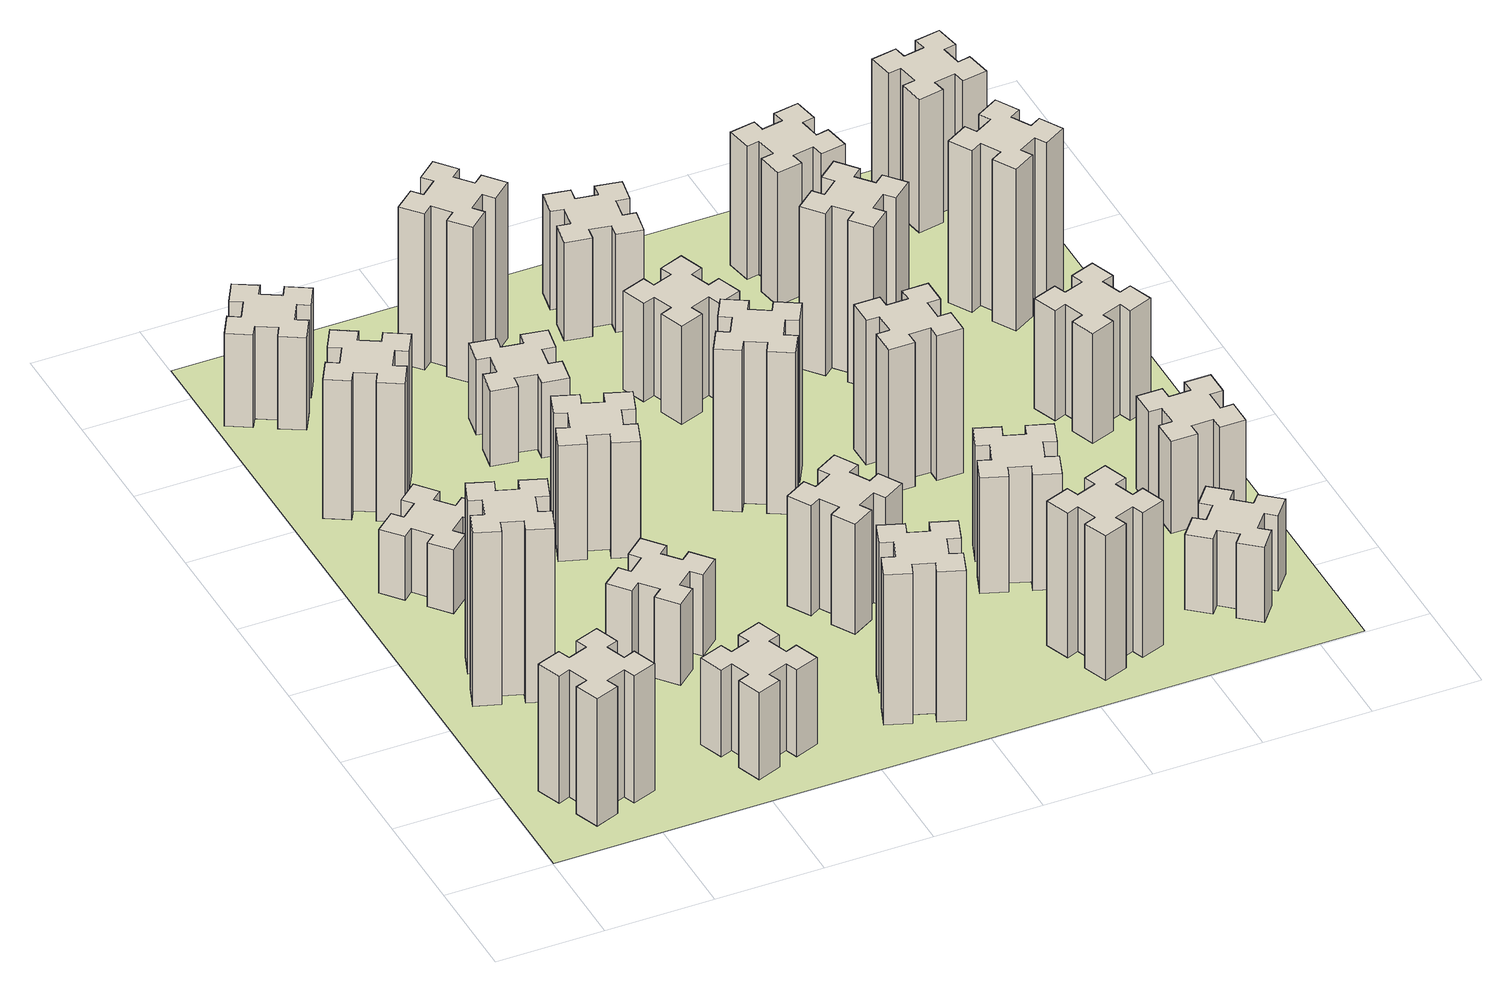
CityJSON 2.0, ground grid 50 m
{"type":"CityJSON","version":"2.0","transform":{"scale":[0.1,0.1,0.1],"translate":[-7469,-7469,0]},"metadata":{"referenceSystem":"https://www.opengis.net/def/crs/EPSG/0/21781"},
"CityObjects":{
"building1":{"type":"Building","attributes":{"class":"1000","function":"1000","usage":"1000","yearOfConstruction":2016,"roofType":"1000","measuredHeight":66,"storeysAboveGround":30,"storeysBelowGround":0},"geometry":[{"type":"Solid","lod":"1","boundaries":[[[[0,1,2,3,4,5,6,7,8,9,10,11,12,13,14,15,16,17,18,19]],[[17,16,20,21]],[[16,15,22,20]],[[15,14,23,22]],[[14,13,24,23]],[[13,12,25,24]],[[12,11,26,25]],[[11,10,27,26]],[[10,9,28,27]],[[9,8,29,28]],[[8,7,30,29]],[[7,6,31,30]],[[6,5,32,31]],[[5,4,33,32]],[[4,3,34,33]],[[3,2,35,34]],[[2,1,36,35]],[[1,0,37,36]],[[0,19,38,37]],[[19,18,39,38]],[[18,17,21,39]],[[24,25,26,27,28,29,30,31,32,33,34,35,36,37,38,39,21,20,22,23]]]]}]},
"building2":{"type":"Building","attributes":{"class":"1000","function":"1000","usage":"1000","yearOfConstruction":2016,"roofType":"1000","measuredHeight":90,"storeysAboveGround":30,"storeysBelowGround":0},"geometry":[{"type":"Solid","lod":"1","boundaries":[[[[40,41,42,43,44,45,46,47,48,49,50,51,52,53,54,55,56,57,58,59]],[[57,56,60,61]],[[56,55,62,60]],[[55,54,63,62]],[[54,53,64,63]],[[53,52,65,64]],[[52,51,66,65]],[[51,50,67,66]],[[50,49,68,67]],[[49,48,69,68]],[[48,47,70,69]],[[47,46,71,70]],[[46,45,72,71]],[[45,44,73,72]],[[44,43,74,73]],[[43,42,75,74]],[[42,41,76,75]],[[41,40,77,76]],[[40,59,78,77]],[[59,58,79,78]],[[58,57,61,79]],[[64,65,66,67,68,69,70,71,72,73,74,75,76,77,78,79,61,60,62,63]]]]}]},
"building3":{"type":"Building","attributes":{"class":"1000","function":"1000","usage":"1000","yearOfConstruction":2016,"roofType":"1000","measuredHeight":33,"storeysAboveGround":30,"storeysBelowGround":0},"geometry":[{"type":"Solid","lod":"1","boundaries":[[[[80,81,82,83,84,85,86,87,88,89,90,91,92,93,94,95,96,97,98,99]],[[97,96,100,101]],[[96,95,102,100]],[[95,94,103,102]],[[94,93,104,103]],[[93,92,105,104]],[[92,91,106,105]],[[91,90,107,106]],[[90,89,108,107]],[[89,88,109,108]],[[88,87,110,109]],[[87,86,111,110]],[[86,85,112,111]],[[85,84,113,112]],[[84,83,114,113]],[[83,82,115,114]],[[82,81,116,115]],[[81,80,117,116]],[[80,99,118,117]],[[99,98,119,118]],[[98,97,101,119]],[[104,105,106,107,108,109,110,111,112,113,114,115,116,117,118,119,101,100,102,103]]]]}]},
"building4":{"type":"Building","attributes":{"class":"1000","function":"1000","usage":"1000","yearOfConstruction":2016,"roofType":"1000","measuredHeight":72,"storeysAboveGround":30,"storeysBelowGround":0},"geometry":[{"type":"Solid","lod":"1","boundaries":[[[[120,121,122,123,124,125,126,127,128,129,130,131,132,133,134,135,136,137,138,139]],[[137,136,140,141]],[[136,135,142,140]],[[135,134,143,142]],[[134,133,144,143]],[[133,132,145,144]],[[132,131,146,145]],[[131,130,147,146]],[[130,129,148,147]],[[129,128,149,148]],[[128,127,150,149]],[[127,126,151,150]],[[126,125,152,151]],[[125,124,153,152]],[[124,123,154,153]],[[123,122,155,154]],[[122,121,156,155]],[[121,120,157,156]],[[120,139,158,157]],[[139,138,159,158]],[[138,137,141,159]],[[144,145,146,147,148,149,150,151,152,153,154,155,156,157,158,159,141,140,142,143]]]]}]},
"building5":{"type":"Building","attributes":{"class":"1000","function":"1000","usage":"1000","yearOfConstruction":2016,"roofType":"1000","measuredHeight":45,"storeysAboveGround":30,"storeysBelowGround":0},"geometry":[{"type":"Solid","lod":"1","boundaries":[[[[160,161,162,163,164,165,166,167,168,169,170,171,172,173,174,175,176,177,178,179]],[[177,176,180,181]],[[176,175,182,180]],[[175,174,183,182]],[[174,173,184,183]],[[173,172,185,184]],[[172,171,186,185]],[[171,170,187,186]],[[170,169,188,187]],[[169,168,189,188]],[[168,167,190,189]],[[167,166,191,190]],[[166,165,192,191]],[[165,164,193,192]],[[164,163,194,193]],[[163,162,195,194]],[[162,161,196,195]],[[161,160,197,196]],[[160,179,198,197]],[[179,178,199,198]],[[178,177,181,199]],[[184,185,186,187,188,189,190,191,192,193,194,195,196,197,198,199,181,180,182,183]]]]}]},
"building6":{"type":"Building","attributes":{"class":"1000","function":"1000","usage":"1000","yearOfConstruction":2016,"roofType":"1000","measuredHeight":48,"storeysAboveGround":30,"storeysBelowGround":0},"geometry":[{"type":"Solid","lod":"1","boundaries":[[[[200,201,202,203,204,205,206,207,208,209,210,211,212,213,214,215,216,217,218,219]],[[217,216,220,221]],[[216,215,222,220]],[[215,214,223,222]],[[214,213,224,223]],[[213,212,225,224]],[[212,211,226,225]],[[211,210,227,226]],[[210,209,228,227]],[[209,208,229,228]],[[208,207,230,229]],[[207,206,231,230]],[[206,205,232,231]],[[205,204,233,232]],[[204,203,234,233]],[[203,202,235,234]],[[202,201,236,235]],[[201,200,237,236]],[[200,219,238,237]],[[219,218,239,238]],[[218,217,221,239]],[[224,225,226,227,228,229,230,231,232,233,234,235,236,237,238,239,221,220,222,223]]]]}]},
"building7":{"type":"Building","attributes":{"class":"1000","function":"1000","usage":"1000","yearOfConstruction":2016,"roofType":"1000","measuredHeight":42,"storeysAboveGround":30,"storeysBelowGround":0},"geometry":[{"type":"Solid","lod":"1","boundaries":[[[[240,241,242,243,244,245,246,247,248,249,250,251,252,253,254,255,256,257,258,259]],[[257,256,260,261]],[[256,255,262,260]],[[255,254,263,262]],[[254,253,264,263]],[[253,252,265,264]],[[252,251,266,265]],[[251,250,267,266]],[[250,249,268,267]],[[249,248,269,268]],[[248,247,270,269]],[[247,246,271,270]],[[246,245,272,271]],[[245,244,273,272]],[[244,243,274,273]],[[243,242,275,274]],[[242,241,276,275]],[[241,240,277,276]],[[240,259,278,277]],[[259,258,279,278]],[[258,257,261,279]],[[264,265,266,267,268,269,270,271,272,273,274,275,276,277,278,279,261,260,262,263]]]]}]},
"building8":{"type":"Building","attributes":{"class":"1000","function":"1000","usage":"1000","yearOfConstruction":2016,"roofType":"1000","measuredHeight":60,"storeysAboveGround":30,"storeysBelowGround":0},"geometry":[{"type":"Solid","lod":"1","boundaries":[[[[280,281,282,283,284,285,286,287,288,289,290,291,292,293,294,295,296,297,298,299]],[[297,296,300,301]],[[296,295,302,300]],[[295,294,303,302]],[[294,293,304,303]],[[293,292,305,304]],[[292,291,306,305]],[[291,290,307,306]],[[290,289,308,307]],[[289,288,309,308]],[[288,287,310,309]],[[287,286,311,310]],[[286,285,312,311]],[[285,284,313,312]],[[284,283,314,313]],[[283,282,315,314]],[[282,281,316,315]],[[281,280,317,316]],[[280,299,318,317]],[[299,298,319,318]],[[298,297,301,319]],[[304,305,306,307,308,309,310,311,312,313,314,315,316,317,318,319,301,300,302,303]]]]}]},
"building9":{"type":"Building","attributes":{"class":"1000","function":"1000","usage":"1000","yearOfConstruction":2016,"roofType":"1000","measuredHeight":39,"storeysAboveGround":30,"storeysBelowGround":0},"geometry":[{"type":"Solid","lod":"1","boundaries":[[[[320,321,322,323,324,325,326,327,328,329,330,331,332,333,334,335,336,337,338,339]],[[337,336,340,341]],[[336,335,342,340]],[[335,334,343,342]],[[334,333,344,343]],[[333,332,345,344]],[[332,331,346,345]],[[331,330,347,346]],[[330,329,348,347]],[[329,328,349,348]],[[328,327,350,349]],[[327,326,351,350]],[[326,325,352,351]],[[325,324,353,352]],[[324,323,354,353]],[[323,322,355,354]],[[322,321,356,355]],[[321,320,357,356]],[[320,339,358,357]],[[339,338,359,358]],[[338,337,341,359]],[[344,345,346,347,348,349,350,351,352,353,354,355,356,357,358,359,341,340,342,343]]]]}]},
"building10":{"type":"Building","attributes":{"class":"1000","function":"1000","usage":"1000","yearOfConstruction":2016,"roofType":"1000","measuredHeight":78,"storeysAboveGround":30,"storeysBelowGround":0},"geometry":[{"type":"Solid","lod":"1","boundaries":[[[[360,361,362,363,364,365,366,367,368,369,370,371,372,373,374,375,376,377,378,379]],[[377,376,380,381]],[[376,375,382,380]],[[375,374,383,382]],[[374,373,384,383]],[[373,372,385,384]],[[372,371,386,385]],[[371,370,387,386]],[[370,369,388,387]],[[369,368,389,388]],[[368,367,390,389]],[[367,366,391,390]],[[366,365,392,391]],[[365,364,393,392]],[[364,363,394,393]],[[363,362,395,394]],[[362,361,396,395]],[[361,360,397,396]],[[360,379,398,397]],[[379,378,399,398]],[[378,377,381,399]],[[384,385,386,387,388,389,390,391,392,393,394,395,396,397,398,399,381,380,382,383]]]]}]},
"building11":{"type":"Building","attributes":{"class":"1000","function":"1000","usage":"1000","yearOfConstruction":2016,"roofType":"1000","measuredHeight":81,"storeysAboveGround":30,"storeysBelowGround":0},"geometry":[{"type":"Solid","lod":"1","boundaries":[[[[400,401,402,403,404,405,406,407,408,409,410,411,412,413,414,415,416,417,418,419]],[[417,416,420,421]],[[416,415,422,420]],[[415,414,423,422]],[[414,413,424,423]],[[413,412,425,424]],[[412,411,426,425]],[[411,410,427,426]],[[410,409,428,427]],[[409,408,429,428]],[[408,407,430,429]],[[407,406,431,430]],[[406,405,432,431]],[[405,404,433,432]],[[404,403,434,433]],[[403,402,435,434]],[[402,401,436,435]],[[401,400,437,436]],[[400,419,438,437]],[[419,418,439,438]],[[418,417,421,439]],[[424,425,426,427,428,429,430,431,432,433,434,435,436,437,438,439,421,420,422,423]]]]}]},
"building12":{"type":"Building","attributes":{"class":"1000","function":"1000","usage":"1000","yearOfConstruction":2016,"roofType":"1000","measuredHeight":57,"storeysAboveGround":30,"storeysBelowGround":0},"geometry":[{"type":"Solid","lod":"1","boundaries":[[[[440,441,442,443,444,445,446,447,448,449,450,451,452,453,454,455,456,457,458,459]],[[457,456,460,461]],[[456,455,462,460]],[[455,454,463,462]],[[454,453,464,463]],[[453,452,465,464]],[[452,451,466,465]],[[451,450,467,466]],[[450,449,468,467]],[[449,448,469,468]],[[448,447,470,469]],[[447,446,471,470]],[[446,445,472,471]],[[445,444,473,472]],[[444,443,474,473]],[[443,442,475,474]],[[442,441,476,475]],[[441,440,477,476]],[[440,459,478,477]],[[459,458,479,478]],[[458,457,461,479]],[[464,465,466,467,468,469,470,471,472,473,474,475,476,477,478,479,461,460,462,463]]]]}]},
"building13":{"type":"Building","attributes":{"class":"1000","function":"1000","usage":"1000","yearOfConstruction":2016,"roofType":"1000","measuredHeight":84,"storeysAboveGround":30,"storeysBelowGround":0},"geometry":[{"type":"Solid","lod":"1","boundaries":[[[[480,481,482,483,484,485,486,487,488,489,490,491,492,493,494,495,496,497,498,499]],[[497,496,500,501]],[[496,495,502,500]],[[495,494,503,502]],[[494,493,504,503]],[[493,492,505,504]],[[492,491,506,505]],[[491,490,507,506]],[[490,489,508,507]],[[489,488,509,508]],[[488,487,510,509]],[[487,486,511,510]],[[486,485,512,511]],[[485,484,513,512]],[[484,483,514,513]],[[483,482,515,514]],[[482,481,516,515]],[[481,480,517,516]],[[480,499,518,517]],[[499,498,519,518]],[[498,497,501,519]],[[504,505,506,507,508,509,510,511,512,513,514,515,516,517,518,519,501,500,502,503]]]]}]},
"building14":{"type":"Building","attributes":{"class":"1000","function":"1000","usage":"1000","yearOfConstruction":2016,"roofType":"1000","measuredHeight":51,"storeysAboveGround":30,"storeysBelowGround":0},"geometry":[{"type":"Solid","lod":"1","boundaries":[[[[520,521,522,523,524,525,526,527,528,529,530,531,532,533,534,535,536,537,538,539]],[[537,536,540,541]],[[536,535,542,540]],[[535,534,543,542]],[[534,533,544,543]],[[533,532,545,544]],[[532,531,546,545]],[[531,530,547,546]],[[530,529,548,547]],[[529,528,549,548]],[[528,527,550,549]],[[527,526,551,550]],[[526,525,552,551]],[[525,524,553,552]],[[524,523,554,553]],[[523,522,555,554]],[[522,521,556,555]],[[521,520,557,556]],[[520,539,558,557]],[[539,538,559,558]],[[538,537,541,559]],[[544,545,546,547,548,549,550,551,552,553,554,555,556,557,558,559,541,540,542,543]]]]}]},
"building15":{"type":"Building","attributes":{"class":"1000","function":"1000","usage":"1000","yearOfConstruction":2016,"roofType":"1000","measuredHeight":51,"storeysAboveGround":30,"storeysBelowGround":0},"geometry":[{"type":"Solid","lod":"1","boundaries":[[[[560,561,562,563,564,565,566,567,568,569,570,571,572,573,574,575,576,577,578,579]],[[577,576,580,581]],[[576,575,582,580]],[[575,574,583,582]],[[574,573,584,583]],[[573,572,585,584]],[[572,571,586,585]],[[571,570,587,586]],[[570,569,588,587]],[[569,568,589,588]],[[568,567,590,589]],[[567,566,591,590]],[[566,565,592,591]],[[565,564,593,592]],[[564,563,594,593]],[[563,562,595,594]],[[562,561,596,595]],[[561,560,597,596]],[[560,579,598,597]],[[579,578,599,598]],[[578,577,581,599]],[[584,585,586,587,588,589,590,591,592,593,594,595,596,597,598,599,581,580,582,583]]]]}]},
"building16":{"type":"Building","attributes":{"class":"1000","function":"1000","usage":"1000","yearOfConstruction":2016,"roofType":"1000","measuredHeight":75,"storeysAboveGround":30,"storeysBelowGround":0},"geometry":[{"type":"Solid","lod":"1","boundaries":[[[[600,601,602,603,604,605,606,607,608,609,610,611,612,613,614,615,616,617,618,619]],[[617,616,620,621]],[[616,615,622,620]],[[615,614,623,622]],[[614,613,624,623]],[[613,612,625,624]],[[612,611,626,625]],[[611,610,627,626]],[[610,609,628,627]],[[609,608,629,628]],[[608,607,630,629]],[[607,606,631,630]],[[606,605,632,631]],[[605,604,633,632]],[[604,603,634,633]],[[603,602,635,634]],[[602,601,636,635]],[[601,600,637,636]],[[600,619,638,637]],[[619,618,639,638]],[[618,617,621,639]],[[624,625,626,627,628,629,630,631,632,633,634,635,636,637,638,639,621,620,622,623]]]]}]},
"building17":{"type":"Building","attributes":{"class":"1000","function":"1000","usage":"1000","yearOfConstruction":2016,"roofType":"1000","measuredHeight":60,"storeysAboveGround":30,"storeysBelowGround":0},"geometry":[{"type":"Solid","lod":"1","boundaries":[[[[640,641,642,643,644,645,646,647,648,649,650,651,652,653,654,655,656,657,658,659]],[[657,656,660,661]],[[656,655,662,660]],[[655,654,663,662]],[[654,653,664,663]],[[653,652,665,664]],[[652,651,666,665]],[[651,650,667,666]],[[650,649,668,667]],[[649,648,669,668]],[[648,647,670,669]],[[647,646,671,670]],[[646,645,672,671]],[[645,644,673,672]],[[644,643,674,673]],[[643,642,675,674]],[[642,641,676,675]],[[641,640,677,676]],[[640,659,678,677]],[[659,658,679,678]],[[658,657,661,679]],[[664,665,666,667,668,669,670,671,672,673,674,675,676,677,678,679,661,660,662,663]]]]}]},
"building18":{"type":"Building","attributes":{"class":"1000","function":"1000","usage":"1000","yearOfConstruction":2016,"roofType":"1000","measuredHeight":75,"storeysAboveGround":30,"storeysBelowGround":0},"geometry":[{"type":"Solid","lod":"1","boundaries":[[[[680,681,682,683,684,685,686,687,688,689,690,691,692,693,694,695,696,697,698,699]],[[697,696,700,701]],[[696,695,702,700]],[[695,694,703,702]],[[694,693,704,703]],[[693,692,705,704]],[[692,691,706,705]],[[691,690,707,706]],[[690,689,708,707]],[[689,688,709,708]],[[688,687,710,709]],[[687,686,711,710]],[[686,685,712,711]],[[685,684,713,712]],[[684,683,714,713]],[[683,682,715,714]],[[682,681,716,715]],[[681,680,717,716]],[[680,699,718,717]],[[699,698,719,718]],[[698,697,701,719]],[[704,705,706,707,708,709,710,711,712,713,714,715,716,717,718,719,701,700,702,703]]]]}]},
"building19":{"type":"Building","attributes":{"class":"1000","function":"1000","usage":"1000","yearOfConstruction":2016,"roofType":"1000","measuredHeight":84,"storeysAboveGround":30,"storeysBelowGround":0},"geometry":[{"type":"Solid","lod":"1","boundaries":[[[[720,721,722,723,724,725,726,727,728,729,730,731,732,733,734,735,736,737,738,739]],[[737,736,740,741]],[[736,735,742,740]],[[735,734,743,742]],[[734,733,744,743]],[[733,732,745,744]],[[732,731,746,745]],[[731,730,747,746]],[[730,729,748,747]],[[729,728,749,748]],[[728,727,750,749]],[[727,726,751,750]],[[726,725,752,751]],[[725,724,753,752]],[[724,723,754,753]],[[723,722,755,754]],[[722,721,756,755]],[[721,720,757,756]],[[720,739,758,757]],[[739,738,759,758]],[[738,737,741,759]],[[744,745,746,747,748,749,750,751,752,753,754,755,756,757,758,759,741,740,742,743]]]]}]},
"building20":{"type":"Building","attributes":{"class":"1000","function":"1000","usage":"1000","yearOfConstruction":2016,"roofType":"1000","measuredHeight":39,"storeysAboveGround":30,"storeysBelowGround":0},"geometry":[{"type":"Solid","lod":"1","boundaries":[[[[760,761,762,763,764,765,766,767,768,769,770,771,772,773,774,775,776,777,778,779]],[[777,776,780,781]],[[776,775,782,780]],[[775,774,783,782]],[[774,773,784,783]],[[773,772,785,784]],[[772,771,786,785]],[[771,770,787,786]],[[770,769,788,787]],[[769,768,789,788]],[[768,767,790,789]],[[767,766,791,790]],[[766,765,792,791]],[[765,764,793,792]],[[764,763,794,793]],[[763,762,795,794]],[[762,761,796,795]],[[761,760,797,796]],[[760,779,798,797]],[[779,778,799,798]],[[778,777,781,799]],[[784,785,786,787,788,789,790,791,792,793,794,795,796,797,798,799,781,780,782,783]]]]}]},
"building21":{"type":"Building","attributes":{"class":"1000","function":"1000","usage":"1000","yearOfConstruction":2016,"roofType":"1000","measuredHeight":69,"storeysAboveGround":30,"storeysBelowGround":0},"geometry":[{"type":"Solid","lod":"1","boundaries":[[[[800,801,802,803,804,805,806,807,808,809,810,811,812,813,814,815,816,817,818,819]],[[817,816,820,821]],[[816,815,822,820]],[[815,814,823,822]],[[814,813,824,823]],[[813,812,825,824]],[[812,811,826,825]],[[811,810,827,826]],[[810,809,828,827]],[[809,808,829,828]],[[808,807,830,829]],[[807,806,831,830]],[[806,805,832,831]],[[805,804,833,832]],[[804,803,834,833]],[[803,802,835,834]],[[802,801,836,835]],[[801,800,837,836]],[[800,819,838,837]],[[819,818,839,838]],[[818,817,821,839]],[[824,825,826,827,828,829,830,831,832,833,834,835,836,837,838,839,821,820,822,823]]]]}]},
"building22":{"type":"Building","attributes":{"class":"1000","function":"1000","usage":"1000","yearOfConstruction":2016,"roofType":"1000","measuredHeight":48,"storeysAboveGround":30,"storeysBelowGround":0},"geometry":[{"type":"Solid","lod":"1","boundaries":[[[[840,841,842,843,844,845,846,847,848,849,850,851,852,853,854,855,856,857,858,859]],[[857,856,860,861]],[[856,855,862,860]],[[855,854,863,862]],[[854,853,864,863]],[[853,852,865,864]],[[852,851,866,865]],[[851,850,867,866]],[[850,849,868,867]],[[849,848,869,868]],[[848,847,870,869]],[[847,846,871,870]],[[846,845,872,871]],[[845,844,873,872]],[[844,843,874,873]],[[843,842,875,874]],[[842,841,876,875]],[[841,840,877,876]],[[840,859,878,877]],[[859,858,879,878]],[[858,857,861,879]],[[864,865,866,867,868,869,870,871,872,873,874,875,876,877,878,879,861,860,862,863]]]]}]},
"building23":{"type":"Building","attributes":{"class":"1000","function":"1000","usage":"1000","yearOfConstruction":2016,"roofType":"1000","measuredHeight":57,"storeysAboveGround":30,"storeysBelowGround":0},"geometry":[{"type":"Solid","lod":"1","boundaries":[[[[880,881,882,883,884,885,886,887,888,889,890,891,892,893,894,895,896,897,898,899]],[[897,896,900,901]],[[896,895,902,900]],[[895,894,903,902]],[[894,893,904,903]],[[893,892,905,904]],[[892,891,906,905]],[[891,890,907,906]],[[890,889,908,907]],[[889,888,909,908]],[[888,887,910,909]],[[887,886,911,910]],[[886,885,912,911]],[[885,884,913,912]],[[884,883,914,913]],[[883,882,915,914]],[[882,881,916,915]],[[881,880,917,916]],[[880,899,918,917]],[[899,898,919,918]],[[898,897,901,919]],[[904,905,906,907,908,909,910,911,912,913,914,915,916,917,918,919,901,900,902,903]]]]}]},
"building24":{"type":"Building","attributes":{"class":"1000","function":"1000","usage":"1000","yearOfConstruction":2016,"roofType":"1000","measuredHeight":84,"storeysAboveGround":30,"storeysBelowGround":0},"geometry":[{"type":"Solid","lod":"1","boundaries":[[[[920,921,922,923,924,925,926,927,928,929,930,931,932,933,934,935,936,937,938,939]],[[937,936,940,941]],[[936,935,942,940]],[[935,934,943,942]],[[934,933,944,943]],[[933,932,945,944]],[[932,931,946,945]],[[931,930,947,946]],[[930,929,948,947]],[[929,928,949,948]],[[928,927,950,949]],[[927,926,951,950]],[[926,925,952,951]],[[925,924,953,952]],[[924,923,954,953]],[[923,922,955,954]],[[922,921,956,955]],[[921,920,957,956]],[[920,939,958,957]],[[939,938,959,958]],[[938,937,941,959]],[[944,945,946,947,948,949,950,951,952,953,954,955,956,957,958,959,941,940,942,943]]]]}]},
"building25":{"type":"Building","attributes":{"class":"1000","function":"1000","usage":"1000","yearOfConstruction":2016,"roofType":"1000","measuredHeight":69,"storeysAboveGround":30,"storeysBelowGround":0},"geometry":[{"type":"Solid","lod":"1","boundaries":[[[[960,961,962,963,964,965,966,967,968,969,970,971,972,973,974,975,976,977,978,979]],[[977,976,980,981]],[[976,975,982,980]],[[975,974,983,982]],[[974,973,984,983]],[[973,972,985,984]],[[972,971,986,985]],[[971,970,987,986]],[[970,969,988,987]],[[969,968,989,988]],[[968,967,990,989]],[[967,966,991,990]],[[966,965,992,991]],[[965,964,993,992]],[[964,963,994,993]],[[963,962,995,994]],[[962,961,996,995]],[[961,960,997,996]],[[960,979,998,997]],[[979,978,999,998]],[[978,977,981,999]],[[984,985,986,987,988,989,990,991,992,993,994,995,996,997,998,999,981,980,982,983]]]]}]},
"landuse1":{"type":"LandUse","attributes":{"name":"plot1","function":"1010"},"geometry":[{"type":"MultiSurface","lod":"1","boundaries":[[[1000,1001,1002,1003]]]}]}
},
"vertices":[
[385,496,0],[291,462,0],[270,518,0],[157,477,0],[199,364,0],[255,385,0],[289,291,0],[233,270,0],[274,157,0],[387,199,0],[366,255,0],[460,289,0],[480,233,0],[593,274,0],[552,387,0],[496,366,0],[462,460,0],[518,480,0],[477,593,0],[364,552,0],[462,460,660],[518,480,660],[496,366,660],[552,387,660],[593,274,660],[480,233,660],[460,289,660],[366,255,660],[387,199,660],[274,157,660],[233,270,660],[289,291,660],[255,385,660],[199,364,660],[157,477,660],[270,518,660],[291,462,660],[385,496,660],[364,552,660],[477,593,660],
[460,1302,0],[366,1336,0],[387,1392,0],[274,1433,0],[233,1320,0],[289,1300,0],[255,1206,0],[199,1227,0],[157,1114,0],[270,1073,0],[291,1129,0],[385,1095,0],[364,1039,0],[477,997,0],[518,1110,0],[462,1131,0],[496,1225,0],[552,1204,0],[593,1317,0],[480,1358,0],[496,1225,900],[552,1204,900],[462,1131,900],[518,1110,900],[477,997,900],[364,1039,900],[385,1095,900],[291,1129,900],[270,1073,900],[157,1114,900],[199,1227,900],[255,1206,900],[289,1300,900],[233,1320,900],[274,1433,900],[387,1392,900],[366,1336,900],[460,1302,900],[480,1358,900],[593,1317,900],
[492,1988,0],[427,2064,0],[473,2103,0],[396,2195,0],[304,2118,0],[343,2072,0],[266,2007,0],[228,2053,0],[136,1976,0],[213,1884,0],[259,1923,0],[323,1846,0],[277,1808,0],[354,1716,0],[446,1793,0],[408,1839,0],[484,1903,0],[523,1857,0],[615,1934,0],[538,2026,0],[484,1903,330],[523,1857,330],[408,1839,330],[446,1793,330],[354,1716,330],[277,1808,330],[323,1846,330],[259,1923,330],[213,1884,330],[136,1976,330],[228,2053,330],[266,2007,330],[343,2072,330],[304,2118,330],[396,2195,330],[473,2103,330],[427,2064,330],[492,1988,330],[538,2026,330],[615,1934,330],
[446,2497,0],[496,2584,0],[548,2554,0],[608,2658,0],[504,2718,0],[474,2666,0],[387,2716,0],[417,2768,0],[313,2828,0],[253,2724,0],[305,2694,0],[255,2607,0],[203,2637,0],[143,2533,0],[247,2473,0],[277,2525,0],[364,2475,0],[334,2423,0],[438,2363,0],[498,2467,0],[364,2475,720],[334,2423,720],[277,2525,720],[247,2473,720],[143,2533,720],[203,2637,720],[255,2607,720],[305,2694,720],[253,2724,720],[313,2828,720],[417,2768,720],[387,2716,720],[474,2666,720],[504,2718,720],[608,2658,720],[548,2554,720],[496,2584,720],[446,2497,720],[498,2467,720],[438,2363,720],
[995,385,0],[1029,291,0],[973,270,0],[1014,157,0],[1127,199,0],[1106,255,0],[1200,289,0],[1220,233,0],[1333,274,0],[1292,387,0],[1236,366,0],[1202,460,0],[1258,480,0],[1217,593,0],[1104,552,0],[1125,496,0],[1031,462,0],[1010,518,0],[897,477,0],[939,364,0],[1031,462,450],[1010,518,450],[1125,496,450],[1104,552,450],[1217,593,450],[1258,480,450],[1202,460,450],[1236,366,450],[1292,387,450],[1333,274,450],[1220,233,450],[1200,289,450],[1106,255,450],[1127,199,450],[1014,157,450],[973,270,450],[1029,291,450],[995,385,450],[939,364,450],[897,477,450],
[177,3265,0],[264,3215,0],[234,3163,0],[338,3103,0],[398,3207,0],[346,3237,0],[396,3324,0],[448,3294,0],[508,3398,0],[404,3458,0],[374,3406,0],[287,3456,0],[317,3508,0],[213,3568,0],[153,3464,0],[205,3434,0],[155,3347,0],[103,3377,0],[43,3273,0],[147,3213,0],[155,3347,480],[103,3377,480],[205,3434,480],[153,3464,480],[213,3568,480],[317,3508,480],[287,3456,480],[374,3406,480],[404,3458,480],[508,3398,480],[448,3294,480],[396,3324,480],[346,3237,480],[398,3207,480],[338,3103,480],[234,3163,480],[264,3215,480],[177,3265,480],[147,3213,480],[43,3273,480],
[1048,999,0],[1124,1063,0],[1163,1017,0],[1255,1094,0],[1178,1186,0],[1132,1148,0],[1067,1224,0],[1113,1263,0],[1036,1355,0],[944,1278,0],[983,1232,0],[906,1167,0],[868,1213,0],[776,1136,0],[853,1044,0],[899,1083,0],[963,1006,0],[917,968,0],[994,876,0],[1086,953,0],[963,1006,420],[917,968,420],[899,1083,420],[853,1044,420],[776,1136,420],[868,1213,420],[906,1167,420],[983,1232,420],[944,1278,420],[1036,1355,420],[1113,1263,420],[1067,1224,420],[1132,1148,420],[1178,1186,420],[1255,1094,420],[1163,1017,420],[1124,1063,420],[1048,999,420],[1086,953,420],[994,876,420],
[1029,2040,0],[995,1946,0],[939,1967,0],[897,1854,0],[1010,1813,0],[1031,1869,0],[1125,1835,0],[1104,1779,0],[1217,1737,0],[1258,1850,0],[1202,1871,0],[1236,1965,0],[1292,1944,0],[1333,2057,0],[1220,2098,0],[1200,2042,0],[1106,2076,0],[1127,2132,0],[1014,2173,0],[973,2060,0],[1106,2076,600],[1127,2132,600],[1200,2042,600],[1220,2098,600],[1333,2057,600],[1292,1944,600],[1236,1965,600],[1202,1871,600],[1258,1850,600],[1217,1737,600],[1104,1779,600],[1125,1835,600],[1031,1869,600],[1010,1813,600],[897,1854,600],[939,1967,600],[995,1946,600],[1029,2040,600],[973,2060,600],[1014,2173,600],
[1016,2764,0],[998,2665,0],[939,2676,0],[918,2557,0],[1037,2537,0],[1047,2596,0],[1145,2578,0],[1135,2519,0],[1253,2498,0],[1274,2617,0],[1215,2627,0],[1232,2725,0],[1291,2715,0],[1312,2833,0],[1194,2854,0],[1184,2795,0],[1085,2812,0],[1096,2871,0],[977,2892,0],[957,2774,0],[1085,2812,390],[1096,2871,390],[1184,2795,390],[1194,2854,390],[1312,2833,390],[1291,2715,390],[1232,2725,390],[1215,2627,390],[1274,2617,390],[1253,2498,390],[1135,2519,390],[1145,2578,390],[1047,2596,390],[1037,2537,390],[918,2557,390],[939,2676,390],[998,2665,390],[1016,2764,390],[957,2774,390],[977,2892,390],
[1942,291,0],[1976,385,0],[2032,364,0],[2073,477,0],[1960,518,0],[1940,462,0],[1846,496,0],[1867,552,0],[1754,593,0],[1713,480,0],[1769,460,0],[1735,366,0],[1679,387,0],[1637,274,0],[1750,233,0],[1771,289,0],[1865,255,0],[1844,199,0],[1957,157,0],[1998,270,0],[1865,255,780],[1844,199,780],[1771,289,780],[1750,233,780],[1637,274,780],[1679,387,780],[1735,366,780],[1769,460,780],[1713,480,780],[1754,593,780],[1867,552,780],[1846,496,780],[1940,462,780],[1960,518,780],[2073,477,780],[2032,364,780],[1976,385,780],[1942,291,780],[1998,270,780],[1957,157,780],
[1083,3452,0],[1006,3387,0],[968,3433,0],[876,3356,0],[953,3264,0],[999,3303,0],[1063,3226,0],[1017,3188,0],[1094,3096,0],[1186,3173,0],[1148,3219,0],[1224,3283,0],[1263,3237,0],[1355,3314,0],[1278,3406,0],[1232,3368,0],[1167,3444,0],[1213,3483,0],[1136,3575,0],[1044,3498,0],[1167,3444,810],[1213,3483,810],[1232,3368,810],[1278,3406,810],[1355,3314,810],[1263,3237,810],[1224,3283,810],[1148,3219,810],[1186,3173,810],[1094,3096,810],[1017,3188,810],[1063,3226,810],[999,3303,810],[953,3264,810],[876,3356,810],[968,3433,810],[1006,3387,810],[1083,3452,810],[1044,3498,810],[1136,3575,810],
[1867,995,0],[1954,1045,0],[1984,993,0],[2088,1053,0],[2028,1157,0],[1976,1127,0],[1926,1214,0],[1978,1244,0],[1918,1348,0],[1814,1288,0],[1844,1236,0],[1757,1186,0],[1727,1238,0],[1623,1178,0],[1683,1074,0],[1735,1104,0],[1785,1017,0],[1733,987,0],[1793,883,0],[1897,943,0],[1785,1017,570],[1733,987,570],[1735,1104,570],[1683,1074,570],[1623,1178,570],[1727,1238,570],[1757,1186,570],[1844,1236,570],[1814,1288,570],[1918,1348,570],[1978,1244,570],[1926,1214,570],[1976,1127,570],[2028,1157,570],[2088,1053,570],[1984,993,570],[1954,1045,570],[1867,995,570],[1897,943,570],[1793,883,570],
[1757,1885,0],[1844,1835,0],[1814,1783,0],[1918,1723,0],[1978,1827,0],[1926,1857,0],[1976,1944,0],[2028,1914,0],[2088,2018,0],[1984,2078,0],[1954,2026,0],[1867,2076,0],[1897,2128,0],[1793,2188,0],[1733,2084,0],[1785,2054,0],[1735,1967,0],[1683,1997,0],[1623,1893,0],[1727,1833,0],[1735,1967,840],[1683,1997,840],[1785,2054,840],[1733,2084,840],[1793,2188,840],[1897,2128,840],[1867,2076,840],[1954,2026,840],[1984,2078,840],[2088,2018,840],[2028,1914,840],[1976,1944,840],[1926,1857,840],[1978,1827,840],[1918,1723,840],[1814,1783,840],[1844,1835,840],[1757,1885,840],[1727,1833,840],[1623,1893,840],
[1735,2705,0],[1769,2611,0],[1713,2590,0],[1754,2477,0],[1867,2519,0],[1846,2575,0],[1940,2609,0],[1960,2553,0],[2073,2594,0],[2032,2707,0],[1976,2686,0],[1942,2780,0],[1998,2800,0],[1957,2913,0],[1844,2872,0],[1865,2816,0],[1771,2782,0],[1750,2838,0],[1637,2797,0],[1679,2684,0],[1771,2782,510],[1750,2838,510],[1865,2816,510],[1844,2872,510],[1957,2913,510],[1998,2800,510],[1942,2780,510],[1976,2686,510],[2032,2707,510],[2073,2594,510],[1960,2553,510],[1940,2609,510],[1846,2575,510],[1867,2519,510],[1754,2477,510],[1713,2590,510],[1769,2611,510],[1735,2705,510],[1679,2684,510],[1637,2797,510],
[1855,3267,0],[1872,3365,0],[1931,3355,0],[1952,3473,0],[1834,3494,0],[1824,3435,0],[1725,3452,0],[1736,3511,0],[1617,3532,0],[1597,3414,0],[1656,3404,0],[1638,3305,0],[1579,3316,0],[1558,3197,0],[1677,3177,0],[1687,3236,0],[1785,3218,0],[1775,3159,0],[1893,3138,0],[1914,3257,0],[1785,3218,510],[1775,3159,510],[1687,3236,510],[1677,3177,510],[1558,3197,510],[1579,3316,510],[1638,3305,510],[1656,3404,510],[1597,3414,510],[1617,3532,510],[1736,3511,510],[1725,3452,510],[1824,3435,510],[1834,3494,510],[1952,3473,510],[1931,3355,510],[1872,3365,510],[1855,3267,510],[1914,3257,510],[1893,3138,510],
[2816,366,0],[2782,460,0],[2838,480,0],[2797,593,0],[2684,552,0],[2705,496,0],[2611,462,0],[2590,518,0],[2477,477,0],[2519,364,0],[2575,385,0],[2609,291,0],[2553,270,0],[2594,157,0],[2707,199,0],[2686,255,0],[2780,289,0],[2800,233,0],[2913,274,0],[2872,387,0],[2780,289,750],[2800,233,750],[2686,255,750],[2707,199,750],[2594,157,750],[2553,270,750],[2609,291,750],[2575,385,750],[2519,364,750],[2477,477,750],[2590,518,750],[2611,462,750],[2705,496,750],[2684,552,750],[2797,593,750],[2838,480,750],[2782,460,750],[2816,366,750],[2872,387,750],[2913,274,750],
[2682,931,0],[2716,1025,0],[2772,1004,0],[2813,1117,0],[2700,1158,0],[2680,1102,0],[2586,1136,0],[2607,1192,0],[2494,1233,0],[2453,1120,0],[2509,1100,0],[2475,1006,0],[2419,1027,0],[2377,914,0],[2490,873,0],[2511,929,0],[2605,895,0],[2584,839,0],[2697,797,0],[2738,910,0],[2605,895,600],[2584,839,600],[2511,929,600],[2490,873,600],[2377,914,600],[2419,1027,600],[2475,1006,600],[2509,1100,600],[2453,1120,600],[2494,1233,600],[2607,1192,600],[2586,1136,600],[2680,1102,600],[2700,1158,600],[2813,1117,600],[2772,1004,600],[2716,1025,600],[2682,931,600],[2738,910,600],[2697,797,600],
[2385,1905,0],[2385,1805,0],[2325,1805,0],[2325,1685,0],[2445,1685,0],[2445,1745,0],[2545,1745,0],[2545,1685,0],[2665,1685,0],[2665,1805,0],[2605,1805,0],[2605,1905,0],[2665,1905,0],[2665,2025,0],[2545,2025,0],[2545,1965,0],[2445,1965,0],[2445,2025,0],[2325,2025,0],[2325,1905,0],[2445,1965,750],[2445,2025,750],[2545,1965,750],[2545,2025,750],[2665,2025,750],[2665,1905,750],[2605,1905,750],[2605,1805,750],[2665,1805,750],[2665,1685,750],[2545,1685,750],[2545,1745,750],[2445,1745,750],[2445,1685,750],[2325,1685,750],[2325,1805,750],[2385,1805,750],[2385,1905,750],[2325,1905,750],[2325,2025,750],
[2563,2712,0],[2486,2647,0],[2448,2693,0],[2356,2616,0],[2433,2524,0],[2479,2563,0],[2543,2486,0],[2497,2448,0],[2574,2356,0],[2666,2433,0],[2628,2479,0],[2704,2543,0],[2743,2497,0],[2835,2574,0],[2758,2666,0],[2712,2628,0],[2647,2704,0],[2693,2743,0],[2616,2835,0],[2524,2758,0],[2647,2704,840],[2693,2743,840],[2712,2628,840],[2758,2666,840],[2835,2574,840],[2743,2497,840],[2704,2543,840],[2628,2479,840],[2666,2433,840],[2574,2356,840],[2497,2448,840],[2543,2486,840],[2479,2563,840],[2433,2524,840],[2356,2616,840],[2448,2693,840],[2486,2647,840],[2563,2712,840],[2524,2758,840],[2616,2835,840],
[3444,527,0],[3368,592,0],[3406,638,0],[3314,715,0],[3237,623,0],[3283,584,0],[3219,508,0],[3173,546,0],[3096,454,0],[3188,377,0],[3226,423,0],[3303,359,0],[3264,313,0],[3356,236,0],[3433,328,0],[3387,366,0],[3452,443,0],[3498,404,0],[3575,496,0],[3483,573,0],[3452,443,390],[3498,404,390],[3387,366,390],[3433,328,390],[3356,236,390],[3264,313,390],[3303,359,390],[3226,423,390],[3188,377,390],[3096,454,390],[3173,546,390],[3219,508,390],[3283,584,390],[3237,623,390],[3314,715,390],[3406,638,390],[3368,592,390],[3444,527,390],[3483,573,390],[3575,496,390],
[2565,3118,0],[2664,3136,0],[2674,3077,0],[2792,3097,0],[2771,3216,0],[2712,3205,0],[2695,3304,0],[2754,3314,0],[2733,3432,0],[2615,3411,0],[2625,3352,0],[2527,3335,0],[2517,3394,0],[2398,3373,0],[2419,3255,0],[2478,3265,0],[2496,3167,0],[2437,3157,0],[2457,3038,0],[2576,3059,0],[2496,3167,690],[2437,3157,690],[2478,3265,690],[2419,3255,690],[2398,3373,690],[2517,3394,690],[2527,3335,690],[2625,3352,690],[2615,3411,690],[2733,3432,690],[2754,3314,690],[2695,3304,690],[2712,3205,690],[2771,3216,690],[2792,3097,690],[2674,3077,690],[2664,3136,690],[2565,3118,690],[2576,3059,690],[2457,3038,690],
[3385,1005,0],[3485,1005,0],[3485,945,0],[3605,945,0],[3605,1065,0],[3545,1065,0],[3545,1165,0],[3605,1165,0],[3605,1285,0],[3485,1285,0],[3485,1225,0],[3385,1225,0],[3385,1285,0],[3265,1285,0],[3265,1165,0],[3325,1165,0],[3325,1065,0],[3265,1065,0],[3265,945,0],[3385,945,0],[3325,1065,480],[3265,1065,480],[3325,1165,480],[3265,1165,480],[3265,1285,480],[3385,1285,480],[3385,1225,480],[3485,1225,480],[3485,1285,480],[3605,1285,480],[3605,1165,480],[3545,1165,480],[3545,1065,480],[3605,1065,480],[3605,945,480],[3485,945,480],[3485,1005,480],[3385,1005,480],[3385,945,480],[3265,945,480],
[3326,1735,0],[3420,1769,0],[3440,1713,0],[3553,1754,0],[3512,1867,0],[3456,1846,0],[3422,1940,0],[3478,1960,0],[3437,2073,0],[3324,2032,0],[3345,1976,0],[3251,1942,0],[3230,1998,0],[3117,1957,0],[3159,1844,0],[3215,1865,0],[3249,1771,0],[3193,1750,0],[3234,1637,0],[3347,1679,0],[3249,1771,570],[3193,1750,570],[3215,1865,570],[3159,1844,570],[3117,1957,570],[3230,1998,570],[3251,1942,570],[3345,1976,570],[3324,2032,570],[3437,2073,570],[3478,1960,570],[3422,1940,570],[3456,1846,570],[3512,1867,570],[3553,1754,570],[3440,1713,570],[3420,1769,570],[3326,1735,570],[3347,1679,570],[3234,1637,570],
[3456,2707,0],[3406,2794,0],[3458,2824,0],[3398,2928,0],[3294,2868,0],[3324,2816,0],[3237,2766,0],[3207,2818,0],[3103,2758,0],[3163,2654,0],[3215,2684,0],[3265,2597,0],[3213,2567,0],[3273,2463,0],[3377,2523,0],[3347,2575,0],[3434,2625,0],[3464,2573,0],[3568,2633,0],[3508,2737,0],[3434,2625,840],[3464,2573,840],[3347,2575,840],[3377,2523,840],[3273,2463,840],[3213,2567,840],[3265,2597,840],[3215,2684,840],[3163,2654,840],[3103,2758,840],[3207,2818,840],[3237,2766,840],[3324,2816,840],[3294,2868,840],[3398,2928,840],[3458,2824,840],[3406,2794,840],[3456,2707,840],[3508,2737,840],[3568,2633,840],
[3218,3465,0],[3236,3367,0],[3177,3357,0],[3197,3238,0],[3316,3259,0],[3305,3318,0],[3404,3336,0],[3414,3277,0],[3532,3297,0],[3511,3416,0],[3452,3405,0],[3435,3504,0],[3494,3514,0],[3473,3632,0],[3355,3611,0],[3365,3552,0],[3267,3535,0],[3257,3594,0],[3138,3573,0],[3159,3455,0],[3267,3535,690],[3257,3594,690],[3365,3552,690],[3355,3611,690],[3473,3632,690],[3494,3514,690],[3435,3504,690],[3452,3405,690],[3511,3416,690],[3532,3297,690],[3414,3277,690],[3404,3336,690],[3305,3318,690],[3316,3259,690],[3197,3238,690],[3177,3357,690],[3236,3367,690],[3218,3465,690],[3159,3455,690],[3138,3573,690],
[5,3705,0],[3705,3705,0],[3705,5,0],[5,5,0]
]}
